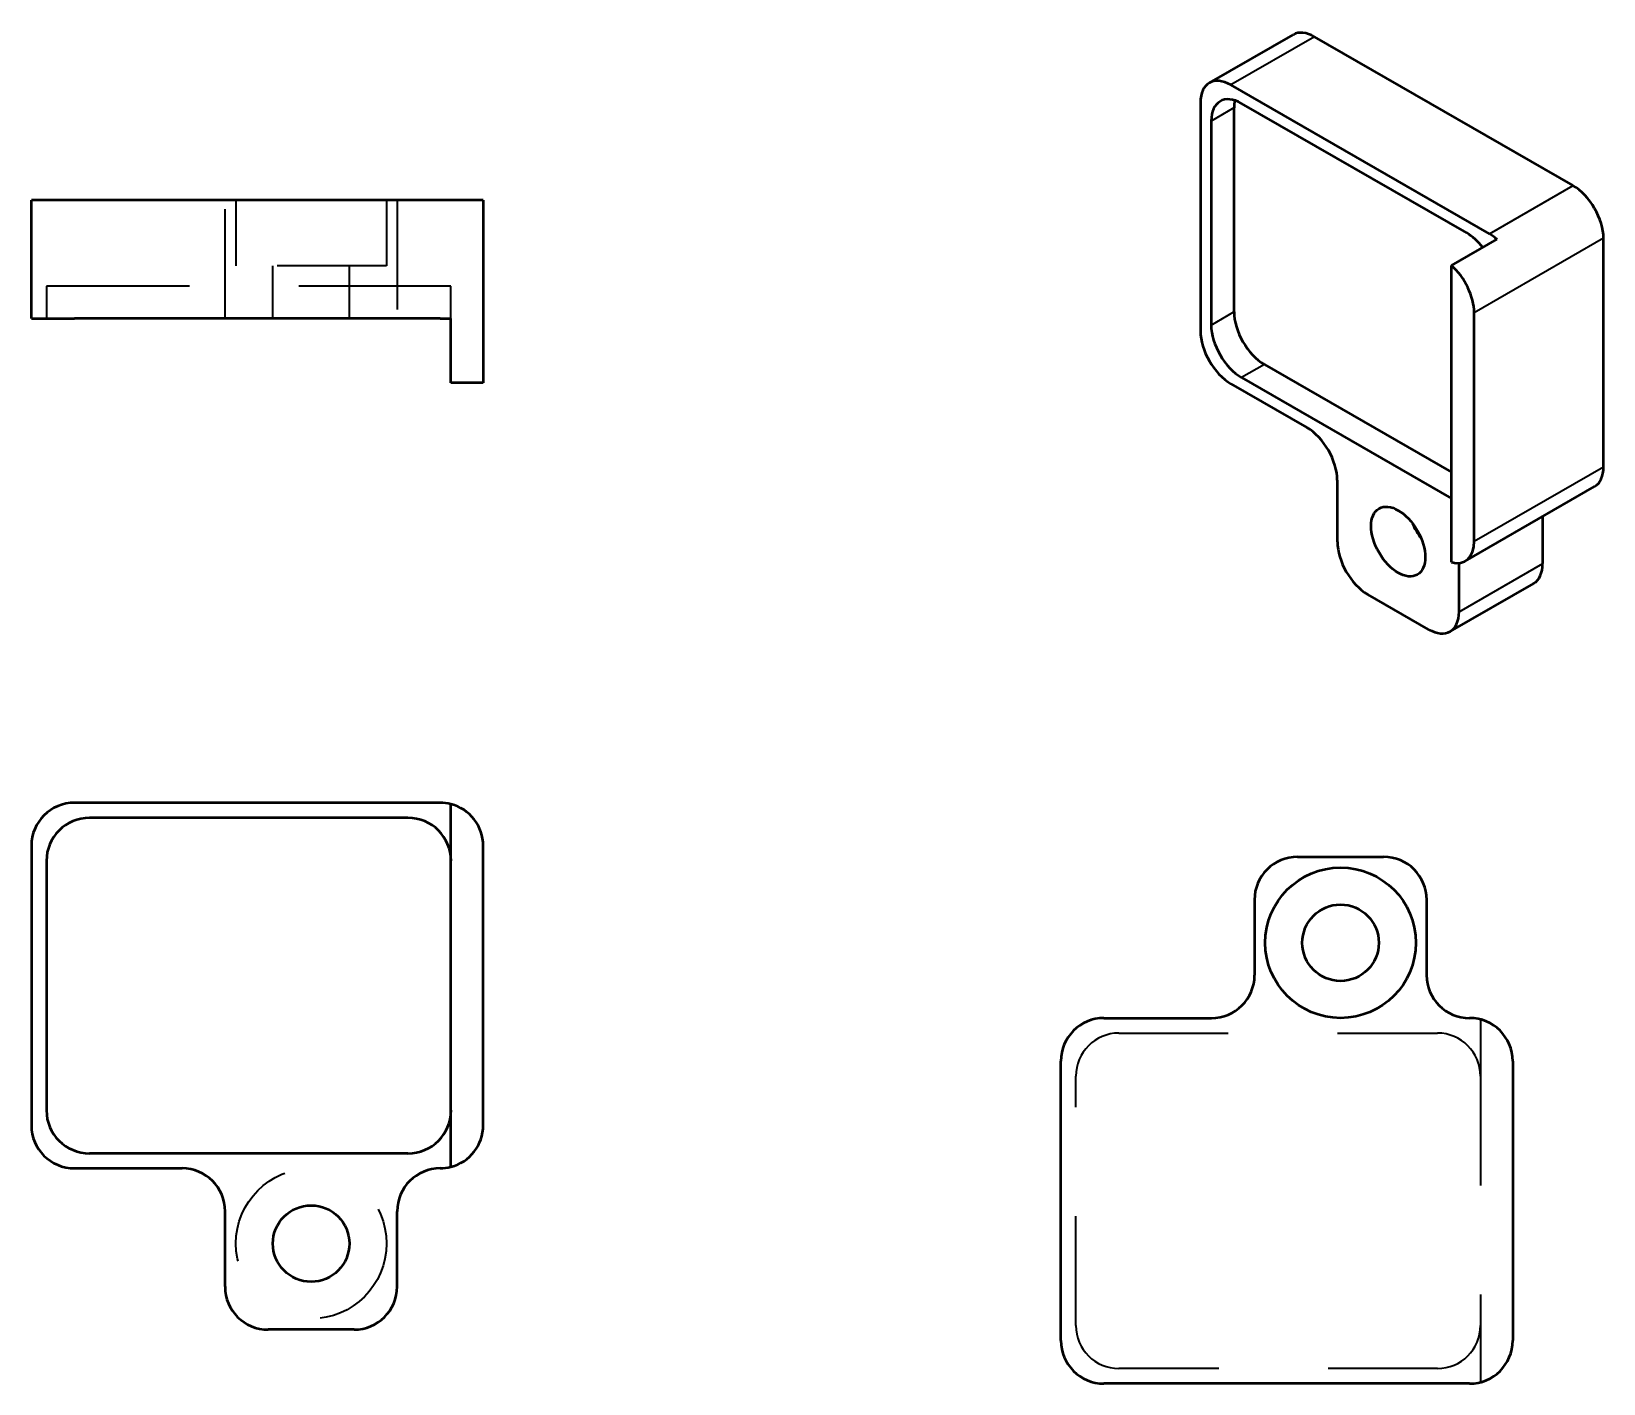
# Model space of a CAD drawing. Header units: inches. Extents: x 1.17 to 2.6, y 0.76 to 2.
import ezdxf

# ---------------------------------------------------------------- set-up
doc = ezdxf.new("R2010")
doc.units = ezdxf.units.IN
doc.header["$LTSCALE"] = 0.25
doc.header["$MEASUREMENT"] = 0
doc.linetypes.add('DASHED', pattern=[0.2067, 0.1654, -0.0413])
for name, color, linetype, lineweight in [('Hidden (ANSI)', 7, 'DASHED', 35), ('Visible (ANSI)', 7, 'Continuous', 50), ('Visible Narrow (ANSI)', 7, 'Continuous', 35)]:
    doc.layers.add(name, color=color, linetype=linetype, lineweight=lineweight)

msp = doc.modelspace()

# ---------------------------------------------------------------- linework, layer by layer
at = {"layer": 'Hidden (ANSI)', "ltscale": 1.047583}
for p, q in [((1.3429, 1.7398), (1.3429, 1.848)), ((1.5004, 1.848), (1.5004, 1.7398))]:
    msp.add_line(p, q, dxfattribs=at)
at = {"layer": 'Hidden (ANSI)', "ltscale": 0.457027}
for p, q in [((1.3528, 1.848), (1.3528, 1.788)), ((1.4906, 1.848), (1.4906, 1.788))]:
    msp.add_line(p, q, dxfattribs=at)
at = {"layer": 'Hidden (ANSI)', "ltscale": 1.047162}
msp.add_line((1.4906, 1.788), (1.3528, 1.788), dxfattribs=at)
at = {"layer": 'Hidden (ANSI)', "ltscale": 0.367641}
for p, q in [((1.3867, 1.7398), (1.3867, 1.788)), ((1.4567, 1.7398), (1.4567, 1.788))]:
    msp.add_line(p, q, dxfattribs=at)
at = {"layer": 'Hidden (ANSI)', "ltscale": 0.224864}
for p, q in [((1.1795, 1.7693), (1.1795, 1.7398)), ((1.5496, 1.7398), (1.5496, 1.7693))]:
    msp.add_line(p, q, dxfattribs=at)
at = {"layer": 'Hidden (ANSI)', "ltscale": 0.471064}
for p, q in [((1.2189, 1.7693), (1.1795, 1.7693)), ((1.5496, 1.7693), (1.5103, 1.7693))]:
    msp.add_line(p, q, dxfattribs=at)
at = {"layer": 'Hidden (ANSI)', "ltscale": 1.12758}
for p, q in [((1.5103, 1.7693), (1.2189, 1.7693)), ((2.1609, 1.0854), (2.4523, 1.0854)), ((2.4523, 0.7783), (2.1609, 0.7783))]:
    msp.add_line(p, q, dxfattribs=at)
at = {"layer": 'Hidden (ANSI)', "ltscale": 0.395311}
for p, q in [((2.4917, 1.0979), (2.4917, 1.046)), ((2.4917, 0.8177), (2.4917, 0.7658))]:
    msp.add_line(p, q, dxfattribs=at)
at = {"layer": 'Hidden (ANSI)', "ltscale": 1.104724}
for p, q in [((2.1216, 0.8177), (2.1216, 1.046)), ((2.4917, 1.046), (2.4917, 0.8177))]:
    msp.add_line(p, q, dxfattribs=at)
at = {"layer": 'Hidden (ANSI)', "ltscale": 1.047162}
msp.add_circle((1.4217, 0.8927), 0.0689, dxfattribs=at)
at = {"layer": 'Hidden (ANSI)', "ltscale": 0.471064}
for centre, start, end in [((2.1609, 1.046), 90, 180), ((2.4523, 1.046), 0, 90), ((2.1609, 0.8177), 180, 270), ((2.4523, 0.8177), 270, 0)]:
    msp.add_arc(centre, 0.0394, start, end, dxfattribs=at)
at = {"layer": 'Visible (ANSI)'}
for p, q in [((2.2437, 1.9554), (2.3202, 1.9995)), ((2.5765, 1.8613), (2.3399, 1.9975)), ((2.5, 1.8172), (2.2633, 1.9535)), ((2.2355, 1.9373), (2.2355, 1.7281)), ((2.2661, 1.9325), (2.2661, 1.7458)), ((2.4791, 1.818), (2.2731, 1.9366)), ((2.2452, 1.9204), (2.2452, 1.7337)), ((1.1658, 1.7398), (1.1658, 1.848)), ((1.2051, 1.848), (1.1658, 1.848)), ((1.5398, 1.848), (1.2051, 1.848)), ((1.5792, 1.848), (1.5398, 1.848)), ((1.5792, 1.848), (1.5792, 1.6807)), ((2.6044, 1.6038), (2.6044, 1.8131)), ((2.4652, 1.7881), (2.5069, 1.8122)), ((2.4652, 1.5166), (2.4652, 1.7881)), ((2.486, 1.5357), (2.486, 1.7449)), ((1.1658, 1.7398), (1.2051, 1.7398)), ((1.5398, 1.7398), (1.2051, 1.7398)), ((1.5398, 1.7398), (1.5496, 1.7398)), ((1.5496, 1.6807), (1.5496, 1.7398)), ((2.294, 1.6976), (2.4652, 1.599)), ((2.2731, 1.6855), (2.4652, 1.5749)), ((1.5792, 1.6807), (1.5496, 1.6807)), ((2.2633, 1.6799), (2.3329, 1.6398)), ((2.3608, 1.5353), (2.3608, 1.5916)), ((2.4778, 1.5176), (2.5962, 1.5858)), ((2.5487, 1.5152), (2.5487, 1.5584)), ((2.4721, 1.4711), (2.4721, 1.5159)), ((2.4639, 1.453), (2.5405, 1.4971)), ((2.4443, 1.455), (2.3886, 1.487)), ((1.5398, 1.2962), (1.2051, 1.2962)), ((1.5496, 0.9628), (1.5496, 1.295)), ((1.5103, 1.2825), (1.2189, 1.2825)), ((1.1658, 1.2569), (1.1658, 1.001)), ((1.5792, 1.001), (1.5792, 1.2569)), ((1.1795, 1.2431), (1.1795, 1.0147)), ((2.3243, 1.2468), (2.4031, 1.2468)), ((2.285, 1.2074), (2.285, 1.1385)), ((2.4424, 1.2074), (2.4424, 1.1385)), ((2.1472, 1.0992), (2.2456, 1.0992)), ((2.1078, 0.8039), (2.1078, 1.0598)), ((2.5212, 1.0598), (2.5212, 0.8039)), ((1.2189, 0.9754), (1.5103, 0.9754)), ((1.2051, 0.9616), (1.3036, 0.9616)), ((1.3429, 0.8533), (1.3429, 0.9222)), ((1.5004, 0.8533), (1.5004, 0.9222)), ((1.461, 0.814), (1.3823, 0.814)), ((2.4818, 0.7645), (2.1472, 0.7645))]:
    msp.add_line(p, q, dxfattribs=at)
for centre, radius in [((2.3637, 1.1681), 0.0689), ((2.3637, 1.1681), 0.035), ((1.4217, 0.8927), 0.035)]:
    msp.add_circle(centre, radius, dxfattribs=at)
for centre, start, end in [((1.2051, 1.2569), 90, 180), ((1.5398, 1.2569), 75.5225, 90), ((1.5398, 1.2569), 0, 75.5225), ((1.2189, 1.2431), 90, 180), ((1.5103, 1.2431), 0, 90), ((2.3243, 1.2074), 90, 180), ((2.4031, 1.2074), 0, 90), ((2.2456, 1.1385), 270, 0), ((2.4818, 1.1385), 180, 270), ((2.1472, 1.0598), 90, 180), ((2.4818, 1.0598), 0, 90), ((1.2189, 1.0147), 180, 270), ((1.5103, 1.0147), 270, 0), ((1.2051, 1.001), 180, 270), ((1.5398, 1.001), 284.4775, 0), ((1.3036, 0.9222), 0, 90), ((1.5398, 0.9222), 90, 180), ((1.5398, 1.001), 270, 284.4775), ((1.3823, 0.8533), 180, 270), ((1.461, 0.8533), 270, 0), ((2.1472, 0.8039), 180, 270), ((2.4818, 0.8039), 270, 0)]:
    msp.add_arc(centre, 0.0394, start, end, dxfattribs=at)
for centre, major_axis, start_param, end_param in [((2.3399, 1.9654), (-0.0196, 0.0341), 5.499721, 6.283185), ((2.2633, 1.9213), (-0.0196, 0.0341), 5.499721, 7.070517), ((2.2731, 1.9044), (-0.0196, 0.0341), 5.499721, 7.070517), ((2.294, 1.9164), (-0.0196, 0.0341), 0.557784, 0.787332), ((2.5765, 1.8291), (0.0196, -0.0341), 0.787332, 2.358128), ((2.4791, 1.7858), (-0.0196, 0.0341), 4.942621, 5.499721), ((2.5, 1.785), (-0.0196, 0.0341), 5.247041, 5.499721), ((2.4582, 1.761), (0.0196, -0.0341), 0.787332, 2.105448), ((2.294, 1.7297), (-0.0196, 0.0341), 0.787332, 2.358128), ((2.2633, 1.7121), (0.0196, -0.0341), 3.928925, 5.499721), ((2.2731, 1.7177), (0.0196, -0.0341), 3.928925, 5.499721), ((2.3329, 1.6076), (-0.0196, 0.0341), 3.928925, 5.499721), ((2.5765, 1.6199), (0.0196, -0.0341), 0, 0.787332), ((2.4506, 1.555), (-0.0175, 0.0303), 1.339085, 1.802507), ((2.3886, 1.5192), (0.0196, -0.0341), 3.928925, 5.499721), ((2.4582, 1.5517), (0.0196, -0.0341), 5.752401, 7.070517), ((2.5208, 1.5312), (0.0196, -0.0341), 0, 0.787332), ((2.4443, 1.4872), (0.0196, -0.0341), 5.499721, 7.070517)]:
    msp.add_ellipse(centre, major_axis=major_axis, ratio=0.578093, start_param=start_param, end_param=end_param, dxfattribs=at)
msp.add_ellipse((2.4164, 1.5354), major_axis=(0.0175, -0.0303), ratio=0.578093, dxfattribs=at)
at = {"layer": 'Visible Narrow (ANSI)'}
for p, q in [((2.3399, 1.9975), (2.2633, 1.9535)), ((2.2661, 1.9325), (2.2452, 1.9204)), ((2.5, 1.8172), (2.5765, 1.8613)), ((2.6044, 1.8131), (2.486, 1.7449)), ((2.2452, 1.7337), (2.2661, 1.7458)), ((2.294, 1.6976), (2.2731, 1.6855)), ((2.486, 1.5357), (2.6044, 1.6038)), ((2.4721, 1.4711), (2.5487, 1.5152))]:
    msp.add_line(p, q, dxfattribs=at)

doc.saveas('drawing.dxf')
